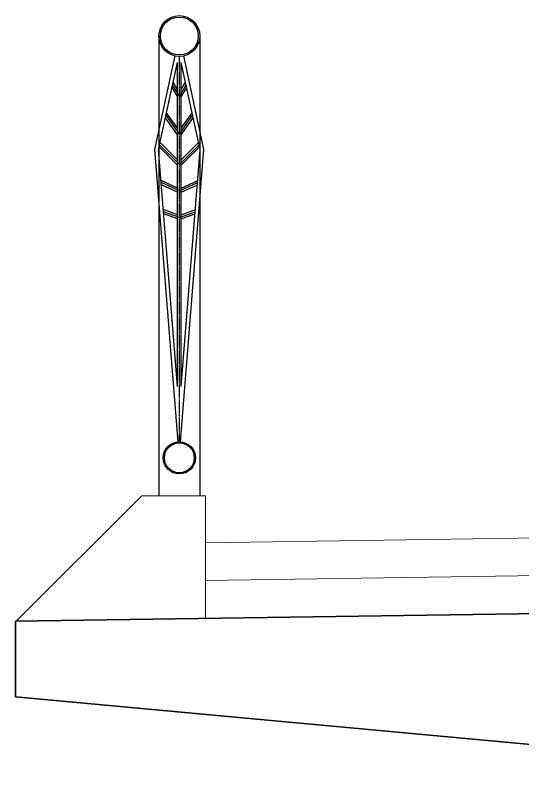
# Model space of a CAD drawing. Extents: x -2611510 to 954358, y -247163 to 181535.
# Drawn here: x 760664 to 762005, y -231160 to -229100 of the extents above; entities that cross this region are included whole.
import ezdxf

# ---------------------------------------------------------------- set-up
doc = ezdxf.new("R2010")
doc.units = 0
doc.linetypes.add('ACAD_ISO08W100', pattern=[36, 24, -3, 6, -3])
doc.layers.get('Defpoints').update_dxf_attribs({"color": 8})
for name, color, linetype, lineweight in [('文字', 7, 'Continuous', 15), ('标注', 3, 'Continuous', 18), ('结构轮廓', 1, 'Continuous', 35)]:
    doc.layers.add(name, color=color, linetype=linetype, lineweight=lineweight)

# ---------------------------------------------------------------- blocks, each defined once
blk = doc.blocks.new('37.5m')
at = {"layer": '结构轮廓'}
for p, q in [((-18751.9, 1518.7), (0, 1800)), ((-18751.9, 1518.7), (-18751.9, 1318.7)), ((-18751.9, 1318.7), (-15951.9, 1060.7))]:
    blk.add_line(p, q, dxfattribs=at)

msp = doc.modelspace()

# ---------------------------------------------------------------- linework, layer by layer
for p, q in [((761043.5, -229154.1), (761043.5, -230370.1)), ((761151.5, -229154.1), (761151.5, -230370.1)), ((761032.5, -229454.1), (761086.1, -229206.8)), ((761042.6, -229454.7), (761092.5, -229224.4)), ((761092.5, -230081.4), (761092.5, -229224.4)), ((761102.5, -230081.4), (761102.5, -229224.4)), ((761152.5, -229454.7), (761102.5, -229224.4)), ((761162.5, -229454.1), (761109, -229206.8)), ((761092.5, -229295.4), (761081.3, -229276)), ((761102.5, -229295.4), (761113.7, -229276)), ((761092.5, -229315.4), (761078.2, -229290.6)), ((761102.5, -229315.4), (761116.9, -229290.6)), ((761092.5, -229415.6), (761060.9, -229370.4)), ((761092.5, -229398.2), (761063.8, -229357.1)), ((761102.5, -229398.2), (761131.3, -229357.1)), ((761102.5, -229415.6), (761134.2, -229370.4)), ((761092.5, -229496.1), (761044.1, -229447.7)), ((761092.5, -229482), (761046.7, -229436.1)), ((761102.5, -229482), (761148.4, -229436.1)), ((761102.5, -229496.1), (761150.9, -229447.7)), ((761094.2, -230227.7), (761032.5, -229454.1)), ((761092.5, -230081.4), (761042.6, -229454.7)), ((761100.9, -230227.7), (761162.5, -229454.1)), ((761102.5, -230081.4), (761152.5, -229454.7)), ((761092.5, -229556.2), (761049.1, -229536)), ((761092.5, -229567.3), (761050, -229547.4)), ((761102.5, -229556.2), (761146, -229536)), ((761102.5, -229567.3), (761145.1, -229547.4)), ((761092.5, -229626.9), (761055.3, -229613.4)), ((761102.5, -229626.9), (761139.8, -229613.4)), ((761092.5, -229637.6), (761056.1, -229624.3)), ((761102.5, -229637.6), (761138.9, -229624.3))]:
    msp.add_line(p, q)
at = {"linetype": 'ACAD_ISO08W100', "ltscale": 0.1}
msp.add_line((761097.5, -230227.6), (761097.5, -229208.1), dxfattribs=at)
for centre, radius in [((761097.5, -229154.1), 54), ((761097.5, -229154.1), 50), ((761097.5, -230270.1), 42.5), ((761097.5, -230270.1), 39.5)]:
    msp.add_circle(centre, radius)
at = {"layer": 'Defpoints'}
for p, q in [((761097.5, -229314.1), (761079.8, -229283.3)), ((761097.5, -229314.1), (761115.3, -229283.3)), ((761097.5, -229414.1), (761062.3, -229363.8)), ((761097.5, -229414.1), (761132.7, -229363.8)), ((761097.5, -229494.1), (761045.4, -229441.9)), ((761097.5, -229494.1), (761149.7, -229441.9)), ((761097.5, -229564.1), (761049.6, -229541.7)), ((761097.5, -229564.1), (761145.5, -229541.7)), ((761097.5, -229634.1), (761055.7, -229618.8)), ((761097.5, -229634.1), (761139.4, -229618.8))]:
    msp.add_line(p, q, dxfattribs=at)
at = {"layer": '文字'}
for p, q in [((760666.3, -230702.3), (760998.6, -230370.1)), ((760998.6, -230370.1), (761166.3, -230370.1)), ((761166.3, -230694.8), (761166.3, -230370.1))]:
    msp.add_line(p, q, dxfattribs=at)
at = {"layer": '标注'}
for p, q in [((760666.3, -230702.3), (779418.2, -230421)), ((761166.3, -230494.8), (767166.3, -230404.8)), ((761166.3, -230594.8), (767166.3, -230504.8))]:
    msp.add_line(p, q, dxfattribs=at)

# ---------------------------------------------------------------- block references
at = {"layer": '文字'}
msp.add_blockref('37.5m', (779416.3, -232221.1), dxfattribs=at)

doc.saveas('drawing.dxf')
